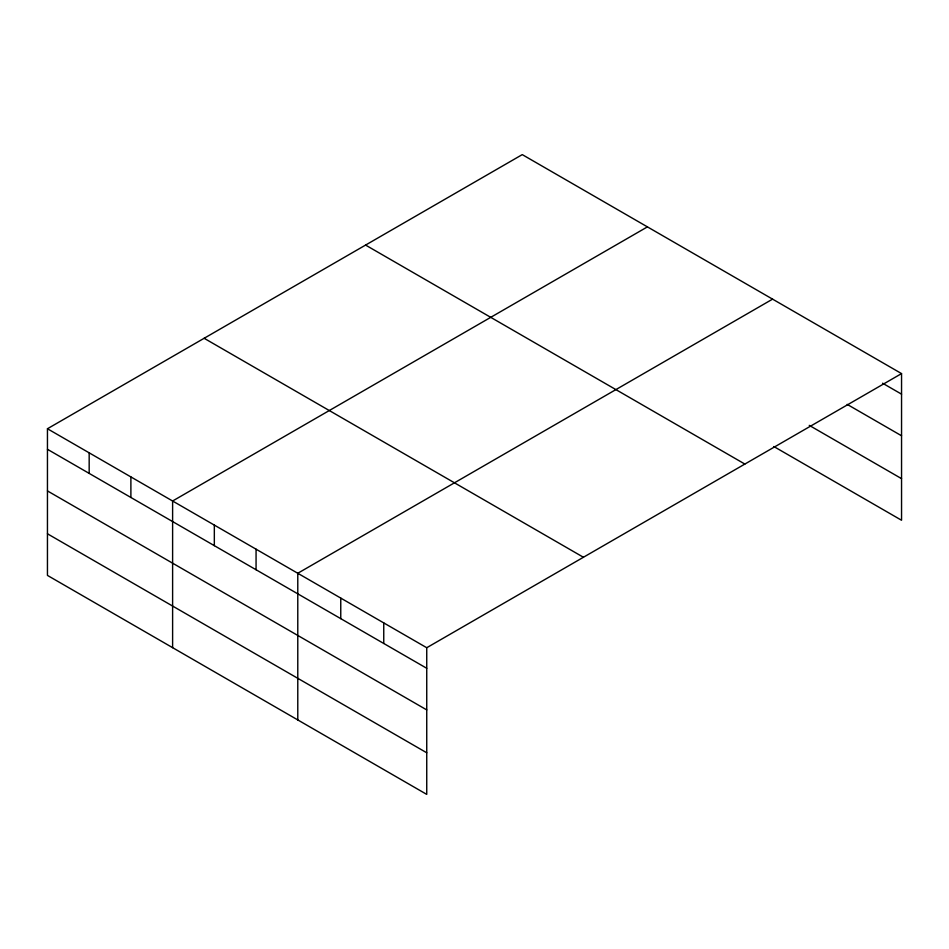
<?xml version="1.0" encoding="UTF-8"?>
<svg xmlns="http://www.w3.org/2000/svg" width="949" height="949" viewBox="0 0 949 949"><rect width="100%" height="100%" fill="white"/><g stroke="black" fill="none" stroke-linecap="round" stroke-linejoin="round"><path stroke-width="1.42" d="M901.55 373.598L522.258 154.616L47.45 428.746L47.45 575.402L426.742 794.384L426.742 647.728L901.55 373.598L901.55 520.254L773.85 446.54M647.432 226.87L172.611 501.001L172.611 647.669M772.593 299.137L297.784 573.267L297.784 719.935M882.582 383.206L901.55 394.155M847.184 404.381L901.55 435.769M809.26 425.366L901.55 478.64M365.579 245.079L744.858 464.061M204.142 338.283L583.421 557.265M47.45 428.746L426.742 647.728M47.45 449.304L426.742 668.286M47.45 490.918L426.742 709.899M47.45 533.789L426.742 752.771M383.752 622.9L383.752 643.469M340.762 598.084L340.762 618.653M256.064 549.186L256.064 569.744M214.332 525.094L214.332 545.663M130.891 476.92L130.891 497.478M89.17 452.827L89.17 473.397"/></g></svg>
